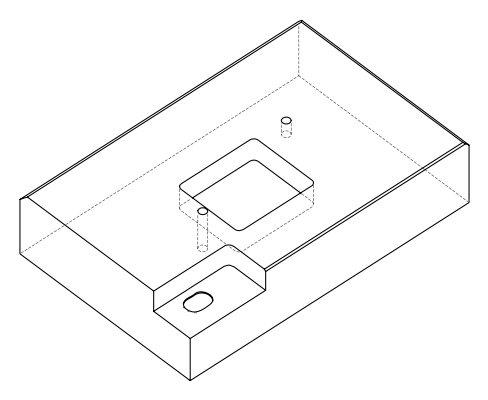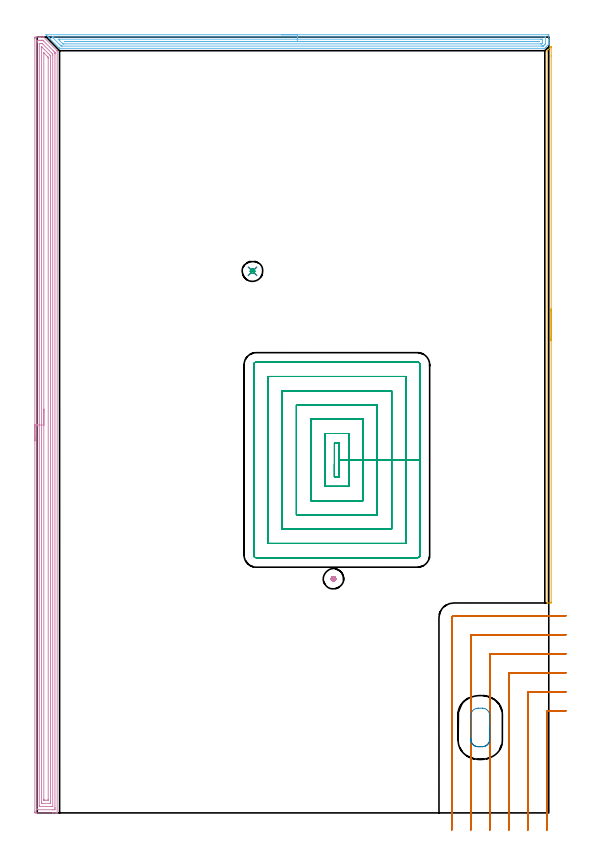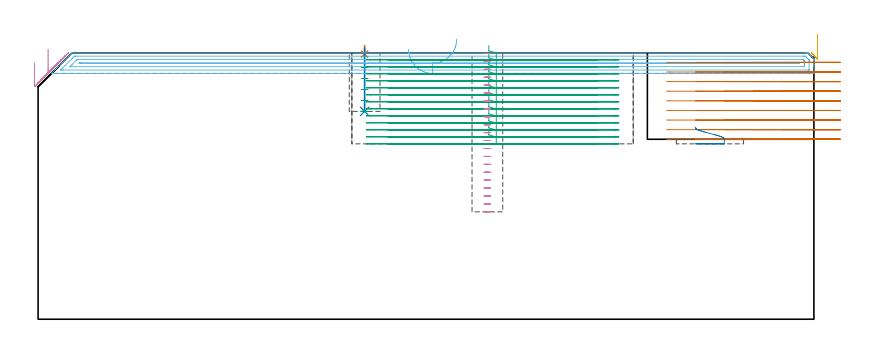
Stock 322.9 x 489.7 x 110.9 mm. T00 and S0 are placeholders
(PLAN: 10 operations, 6 tool changes, 99.3 min)
(1 SPOT_DRILL | STEP1POCKET | NXT0321_9005460120000 | 0.03 min | 0 mm3)
(2 DRILL_BLIND_HOLE_INTO_CENTER | STEP1POCKET | NXT0301_089 | 0.11 min | 2496 mm3)
(3 MILL_ROUGH_BLIND_HOLE_CONTOUR | STEP1POCKET | NXT0201_010 | Spiral | 0.33 min | 636 mm3)
(4 AREA_MILL | FG_CHAMFER_SURFACE | UGT0205_001 | 19.8 min | 48640 mm3)
(5 AREA_MILL_1 | FG_CHAMFER_SURFACE_1 | UGT0205_001 | 2.96 min | 1145 mm3)
(6 AREA_MILL_2 | FG_CHAMFER_SURFACE_2 | UGT0205_001 | 10.16 min | 11515 mm3)
(7 MILL_CORNER_NOTCH_RECTANGULAR | CORNER_NOTCH_RECTANGULAR | NXT0201_012 | Follow Part, ap 4, ae 75% | 17.51 min | 329936 mm3)
(8 MILL_RECTANGULAR_POCKET | POCKET_RECTANGULAR_STRAIGHT | NXT0201_012 | Follow Part, ap 4, ae 75% | 0.24 min | 1873 mm3)
(9 MILL_RECTANGULAR_POCKET_1 | POCKET_RECTANGULAR_STRAIGHT_1 | NXT0201_011 | Follow Part, ap 3, ae 75% | 47.03 min | 599125 mm3)
(10 MILL_BLIND_HOLE_FROM_SOLID_MATERIAL | STEP1POCKET_1 | NXT0201_010 | Spiral | 1.14 min | 8529 mm3)
(TOOL NXT0321_9005460120000 | NC Spot Drill, 142deg, 12mm, Carbide, Uncoated | D12 PA142 FL30 Z2)
(TOOL NXT0301_089 | Carbide Drill 11.8mm [860.1-1180-035A1-MM 2214] | D11.8 PA140 FL55 Z2)
(TOOL NXT0201_010 | ENDMILL 10mm [2P460-1000-NA 1630] | D10 FL30 Z6)
(TOOL UGT0205_001 | Chamfer Mill 20 x 3 x 45 deg. | D20 FL50 Z2)
(TOOL NXT0201_012 | ENDMILL 16mm [2P460-1600-NA 1630] | D16 FL38 Z6)
(TOOL NXT0201_011 | ENDMILL 12mm [2P460-1200-NA 1630] | D12 FL38 Z6)
(OP 1 SPOT_DRILL)
G17 G21 G94 G90
T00 M6
G54
G17 G0 G90 X135.9 Y341.9 S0 M3
G43 Z120.9 H0
G94 G81 G98 Z110.349 F250. R113.9
G80
M5
M2
(OP 2 DRILL_BLIND_HOLE_INTO_CENTER)
G17 G21 G94 G90
T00 M6
G54
G17 G0 G90 X135.9 Y341.9 S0 M3
G43 Z120.9 H1
G94 G81 G98 Z86.5 F250. R112.9
G80
M5
M2
(OP 3 MILL_ROUGH_BLIND_HOLE_CONTOUR)
G17 G21 G94 G90
T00 M6
G54
G17 G0 G90 X135.9 Y341.9 S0 M3
G43 Z120.9 H1
Z109.333
G94 G3 X136.534 Y342.666 R0.645 F250.
X135.638 Y343.275 R0.766
X134.525 Y341.638 R1.4
X135.638 Y343.275 R-1.4
X135.081 Y342.456 R0.7
X135.9 Y341.9 R0.7
G0 Z104.767
G3 X136.534 Y342.666 R0.645
X135.638 Y343.275 R0.766
X134.525 Y341.638 R1.4
X135.638 Y343.275 R-1.4
X135.081 Y342.456 R0.7
X135.9 Y341.9 R0.7
G0 Z100.2
G3 X136.534 Y342.666 R0.645
X135.638 Y343.275 R0.766
X134.525 Y341.638 R1.4
X135.638 Y343.275 R-1.4
X135.081 Y342.456 R0.7
X135.9 Y341.9 R0.7
G0 Z95.633
G3 X136.534 Y342.666 R0.645
X135.638 Y343.275 R0.766
X134.525 Y341.638 R1.4
X135.638 Y343.275 R-1.4
X135.081 Y342.456 R0.7
X135.9 Y341.9 R0.7
G0 Z91.067
G3 X136.534 Y342.666 R0.645
X135.638 Y343.275 R0.766
X134.525 Y341.638 R1.4
X135.638 Y343.275 R-1.4
X135.081 Y342.456 R0.7
X135.9 Y341.9 R0.7
G0 Z86.5
G3 X136.534 Y342.666 R0.645
X135.638 Y343.275 R0.766
X134.525 Y341.638 R1.4
X135.638 Y343.275 R-1.4
X135.081 Y342.456 R0.7
X135.9 Y341.9 R0.7
G0 Z120.9
M5
M2
(OP 4 AREA_MILL)
G17 G21 G94 G90
T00 M6
G54
G17 G0 G90 X-1.5 Y234.85 S1061 M3
G43 Z120.9 H0
Z106.8
G94 G1 Y234.888 Z105.928 F250.
Y235.002 Z105.064
Y235.191 Z104.212
Y235.453 Z103.38
Y235.787 Z102.574
Y236.19 Z101.8
Y236.659 Z101.064
Y237.19 Z100.372
Y237.779 Z99.729
Y238.422 Z99.14
Y239.114 Z98.608
Y239.85 Z98.14
Y240.624 Z97.737
Y241.43 Z97.403
Y242.262 Z97.141
Y243.114 Z96.952
Y243.978 Z96.838
Y244.85 Z96.8
Y488.643
X-1.499 Y489.087 Z96.801
X-1.495 Y489.531 Z96.802
X-1.491 Y489.69 Z96.805
X-1.057 Y489.7 Z97.239
X0.705 Z99.
X1.257 Z99.554
X1.586 Z99.882
X2.138 Z100.434
X2.467 Z100.762
X3.107 Z101.407
X3.788 Z102.088
X3.901 Y489.699 Z102.2
X4. Y489.69 Z102.295
X4.104 Y489.596 Z102.403
X12.599 Y481.101 Z110.897
Y481.1
X12.6 Y481.05 Z110.9
Y0.167
X12.599 Y0.006 Z110.89
Y0.004 Z110.889
X12.269 Y0. Z110.568
X11.933 Z110.233
X11.276 Z109.571
X10.066 Z108.363
X9.514 Z107.808
X-0.452 Z97.846
X-1.057 Y0.002 Z97.241
X-1.271 Y0.004 Z97.026
X-1.492 Y0.01 Z96.806
X-1.495 Y0.169 Z96.803
X-1.499 Y0.613 Z96.801
X-1.5 Y1.063 Z96.8
Y244.85
X-0.086 Z98.214
Y486.317
X-0.085 Y487.209 Z98.215
X-0.084 Y487.301 Z98.216
X-0.075 Y487.69 Z98.225
X0.314 Y487.697 Z98.614
X0.705 Y487.699 Z99.005
X1.192 Y487.7 Z99.492
X2.073 Z100.373
X2.954 Z101.254
X3.348 Y487.697 Z101.648
X3.479 Y487.693 Z101.779
X3.525 Y487.69 Z101.825
X3.568 Y487.67 Z101.868
X3.644 Y487.598 Z101.944
X3.949 Y487.301 Z102.249
X10.395 Y480.855 Z108.695
X11.084 Y480.157 Z109.384
X11.179 Y480.052 Z109.479
X11.181 Y479.956 Z109.481
X11.183 Y479.756 Z109.483
X11.186 Y479.355 Z109.486
Y479.264
Y3.383
X11.185 Y2.492 Z109.485
X11.183 Y2.399 Z109.483
X11.175 Y2.01 Z109.475
X10.786 Y2.003 Z109.086
X9.514 Y2. Z107.814
X0.705 Y2.001 Z99.005
X0.215 Y2.004 Z98.515
X0.009 Y2.01 Z98.309
X-0.079 Y2.036 Z98.221
X-0.084 Y2.306 Z98.216
X-0.085 Y2.399 Z98.215
X-0.086 Y244.85 Z98.214
X1.328 Z99.628
X1.329 Y485.515 Z99.629
X1.33 Y485.645 Z99.63
X1.332 Y485.677 Z99.632
X1.335 Y485.686 Z99.635
X1.344 Y485.69 Z99.644
X1.406 Y485.698 Z99.706
X1.586 Y485.699 Z99.886
X2.284 Y485.7 Z100.584
X2.467 Y485.699 Z100.767
X2.65 Y485.697 Z100.95
X3.015 Y485.69 Z101.315
X3.103 Y485.686 Z101.403
X3.129 Y485.665 Z101.429
X3.181 Y485.616 Z101.481
X3.286 Y485.515 Z101.586
X3.348 Y485.453 Z101.648
X9.536 Y479.264 Z107.836
X9.764 Y479.01 Z108.064
X9.769 Y478.371 Z108.069
X9.771 Y478.11 Z108.071
Y4.185
X9.77 Y4.055 Z108.07
X9.767 Y4.023 Z108.067
X9.765 Y4.014 Z108.065
X9.756 Y4.01 Z108.056
X9.694 Y4.003 Z107.994
X9.514 Y4.001 Z107.814
X8.816 Y4. Z107.116
X1.586 Y4.001 Z99.886
X1.404 Y4.006 Z99.704
X1.352 Y4.01 Z99.652
X1.335 Y4.015 Z99.635
X1.333 Y4.03 Z99.633
X1.33 Y4.098 Z99.63
X1.329 Y4.185 Z99.629
X1.328 Y4.446 Z99.628
Y244.85
X2.743 Z101.043
Y483.449
X2.744 Y483.537 Z101.044
X2.746 Y483.589 Z101.046
Y483.59
X2.78 Y483.561 Z101.08
X2.869 Y483.478 Z101.169
X3.184 Y483.167 Z101.484
X3.348 Y483.004 Z101.648
X7.752 Y478.599 Z106.052
X7.979 Y478.371 Z106.279
X8.212 Y478.128 Z106.512
X8.35 Y477.982 Z106.65
X8.353 Y477.91 Z106.653
X8.356 Y477.759 Z106.656
X8.357 Y477.478 Z106.657
Y476.864
Y6.864
X8.355 Y6.253 Z106.655
X8.352 Y6.047 Z106.652
X8.351 Y6.018 Z106.651
X8.336 Y6.01 Z106.636
X8.285 Y6.006 Z106.585
X8.178 Y6.003 Z106.478
X7.752 Y6. Z106.052
X2.918 Y6.001 Z101.218
X2.818 Y6.003 Z101.118
X2.769 Y6.007 Z101.069
X2.75 Y6.01 Z101.05
X2.748 Y6.024 Z101.048
X2.746 Y6.128 Z101.046
X2.743 Y6.584 Z101.043
Y6.864
Y244.85
X4.157 Z102.457
Y479.409
X4.158 Y479.555 Z102.458
X4.161 Y479.652 Z102.461
X4.164 Y479.72 Z102.464
X4.169 Y479.721 Z102.469
X4.229 Y479.666 Z102.529
X4.637 Y479.264 Z102.937
X6.424 Y477.478 Z104.724
X6.871 Y477.027 Z105.171
X6.923 Y476.97 Z105.223
X6.933 Y476.957 Z105.233
X6.937 Y476.899 Z105.237
X6.941 Y476.803 Z105.241
X6.943 Y476.512 Z105.243
Y8.505
X6.942 Y8.359 Z105.242
X6.937 Y8.069 Z105.237
X6.935 Y8.007 Z105.235
X6.93 Y8.006 Z105.23
X6.911 Y8.003 Z105.211
X6.871 Y8.001 Z105.171
X4.87 Y8. Z103.17
X4.229 Y8.004 Z102.529
X4.187 Y8.006 Z102.487
X4.169 Y8.009 Z102.469
X4.164 Y8.141 Z102.464
X4.159 Y8.432 Z102.459
X4.157 Y8.577 Z102.457
Y244.85
Y245.722 Z102.495
Y246.587 Z102.609
Y247.438 Z102.798
Y248.27 Z103.06
Y249.076 Z103.394
Y249.85 Z103.797
Y250.586 Z104.265
Y251.278 Z104.796
Y251.921 Z105.386
Y252.51 Z106.029
Y253.042 Z106.721
Y253.51 Z107.457
Y253.913 Z108.231
Y254.247 Z109.037
Y254.509 Z109.869
Y254.698 Z110.72
Y254.812 Z111.585
Y254.85 Z112.457
G0 Z120.9
M5
M2
(OP 5 AREA_MILL_1)
G17 G21 G94 G90
T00 M6
G54
G17 G0 G90 X324.4 Y318.05 S1061 M3
G43 Z120.9 H0
Z118.4
G94 G1 Y318.012 Z117.528 F250.
Y317.898 Z116.664
Y317.709 Z115.812
Y317.447 Z114.98
Y317.113 Z114.174
Y316.71 Z113.4
Y316.242 Z112.664
Y315.71 Z111.972
Y315.121 Z111.329
Y314.478 Z110.74
Y313.786 Z110.208
Y313.05 Z109.74
Y312.276 Z109.337
Y311.47 Z109.003
Y310.638 Z108.741
Y309.787 Z108.552
Y308.922 Z108.438
Y308.05 Z108.4
Y133.107
X324.398 Y132.85 Z108.402
X324.391 Y132.503 Z108.405
X324.341 Y132.5 Z108.456
X323.15 Z109.645
X322.169 Z110.63
X322.032 Y132.503 Z110.76
X321.902 Y132.51 Z110.888
X321.9 Y132.661 Z110.9
Y480.315
X321.904 Y481.083 Z110.893
X321.905 Y481.102 Z110.891
X322.008 Y481.208 Z110.789
X322.274 Y481.474 Z110.526
X322.371 Y481.571 Z110.429
X322.602 Y481.803 Z110.196
X322.712 Y481.914 Z110.084
X323.15 Y482.35 Z109.649
X323.588 Y482.79 Z109.208
X323.793 Y482.993 Z109.007
X323.846 Y483.046 Z108.953
X324.34 Y483.541 Z108.458
X324.389 Y483.588 Z108.409
X324.396 Y483.589 Z108.402
X324.399 Y483.588 Z108.399
X324.4 Y477.772 Z108.4
Y308.05
Y307.178 Z108.438
Y306.314 Z108.552
Y305.462 Z108.741
Y304.63 Z109.003
Y303.824 Z109.337
Y303.05 Z109.74
Y302.314 Z110.208
Y301.622 Z110.74
Y300.979 Z111.329
Y300.39 Z111.972
Y299.859 Z112.664
Y299.39 Z113.4
Y298.987 Z114.174
Y298.653 Z114.98
Y298.391 Z115.812
Y298.202 Z116.664
Y298.088 Z117.528
Y298.05 Z118.4
G0 Z120.9
M5
M2
(OP 6 AREA_MILL_2)
G17 G21 G94 G90
T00 M6
G54
G17 G0 G90 X154.2 Y491.2 S1061 M3
G43 Z120.9 H0
Z112.3
G94 G1 X154.238 Z111.428 F250.
X154.352 Z110.563
X154.541 Z109.712
X154.803 Z108.88
X155.137 Z108.074
X155.54 Z107.3
X156.008 Z106.564
X156.54 Z105.872
X157.129 Z105.229
X157.772 Z104.64
X158.464 Z104.108
X159.2 Z103.64
X159.974 Z103.237
X160.78 Z102.903
X161.612 Z102.641
X162.463 Z102.452
X163.328 Z102.338
X164.2 Z102.3
X321.915
X322.285 Y491.199 Z102.301
X322.651 Y491.196 Z102.302
X322.89 Y491.192 Z102.304
X322.9 Y490.838 Z102.658
Y488.213 Z105.282
Y487.668 Z105.829
Y487.338 Z106.159
Y486.792 Z106.704
Y486.462 Z107.032
Y485.645 Z107.854
Y485.587 Z107.911
Y485.178 Z108.32
X322.899 Y485.15 Z108.349
X322.896 Y485.108 Z108.39
X322.88 Y485.083 Z108.415
X322.732 Y484.932 Z108.568
X322.285 Y484.485 Z109.015
X322.076 Y484.275 Z109.221
X321.493 Y483.693 Z109.807
X321.392 Y483.591 Z109.907
X321.202 Y483.4 Z110.096
X320.762 Y482.962 Z110.537
X320.499 Y482.699 Z110.798
X320.402 Y482.606 Z110.891
X319.606 Y482.6 Z110.9
X14.153
X14.106 Y482.605 Z110.891
X14.075 Y482.627 Z110.87
X13.871 Y482.829 Z110.671
X8.485 Y488.213 Z105.283
X8.348 Y488.351 Z105.147
X8.19 Y488.509 Z104.989
X8.048 Y488.65 Z104.845
X7.901 Y488.798 Z104.7
X7.761 Y488.937 Z104.56
X7.61 Y489.088 Z104.407
X7.455 Y489.244 Z104.254
X7.333 Y489.366 Z104.131
X7.172 Y489.525 Z103.969
X7.008 Y489.691 Z103.807
X5.508 Y491.192 Z102.306
X5.62 Y491.198 Z102.302
X5.668 Y491.2 Z102.3
X164.2
Y489.786 Z103.714
X320.499 Y489.785 Z103.715
X320.681 Y489.784 Z103.716
X320.848 Y489.78 Z103.72
X320.883 Y489.779 Z103.721
X320.89 Y489.759 Z103.741
X320.894 Y489.73 Z103.77
X320.899 Y489.571 Z103.929
Y486.462 Z107.038
X320.898 Y486.071 Z107.429
X320.89 Y485.587 Z107.913
X320.88 Y485.542 Z107.958
X320.846 Y485.503 Z107.997
X320.792 Y485.444 Z108.056
X320.278 Y484.928 Z108.572
X319.836 Y484.486 Z109.014
X319.606 Y484.256 Z109.244
X319.39 Y484.049 Z109.451
X319.367 Y484.028 Z109.472
X319.334 Y484.021 Z109.479
X319.247 Y484.018 Z109.482
X319.069 Y484.016 Z109.484
X318.712 Y484.014 Z109.486
X318.532
X15.759
X15.403 Y484.016 Z109.484
X15.225 Y484.019 Z109.481
X15.141 Y484.021 Z109.479
X15.046 Y484.109 Z109.391
X14.438 Y484.712 Z108.788
X14.153 Y484.996 Z108.504
X10.062 Y489.088 Z104.412
X9.688 Y489.464 Z104.036
X9.435 Y489.727 Z103.773
X9.386 Y489.779 Z103.721
X9.475 Y489.781 Z103.719
X9.688 Y489.784 Z103.716
X9.869 Y489.785 Z103.715
X10.581 Y489.786 Z103.714
X164.2
Y488.372 Z105.128
X317.819 Y488.371 Z105.129
X318.552 Y488.37 Z105.13
X318.712 Y488.368 Z105.132
X318.866 Y488.365 Z105.135
X318.89 Y488.213 Z105.287
X318.896 Y488.033 Z105.467
X318.899 Y487.338 Z106.162
X318.9 Y487.154 Z106.346
X318.899 Y486.462 Z107.038
X318.898 Y486.281 Z107.219
X318.89 Y486.095 Z107.405
X318.883 Y485.994 Z107.506
X318.839 Y485.946 Z107.554
X318.712 Y485.813 Z107.687
X318.599 Y485.699 Z107.801
X318.486 Y485.587 Z107.913
X318.351 Y485.459 Z108.041
X318.326 Y485.438 Z108.062
X318.251 Y485.434 Z108.066
X318.144 Y485.431 Z108.069
X317.981 Y485.429 Z108.071
X317.819
X16.833
X16.67 Y485.431 Z108.069
X16.346 Y485.435 Z108.065
X16.168 Y485.443 Z108.057
X16.117 Y485.489 Z108.011
X16.014 Y485.587 Z107.913
X14.153 Y487.446 Z106.054
X13.39 Y488.213 Z105.287
X13.26 Y488.347 Z105.153
X13.255 Y488.366 Z105.134
X14.153 Y488.371 Z105.129
X164.2 Y488.372 Z105.128
Y486.957 Z106.543
X316.538
X316.597 Y486.956 Z106.544
X316.713 Y486.953 Z106.547
X316.89 Y486.945 Z106.555
X316.892 Y486.9 Z106.6
X316.89 Y486.855 Z106.645
X316.713 Y486.847 Z106.653
X316.597 Y486.844 Z106.656
X316.538 Y486.843 Z106.657
X18.114
X17.726 Y486.844 Z106.656
X17.334 Y486.846 Z106.654
X17.225 Y486.85 Z106.65
X17.156 Y486.905 Z106.595
X17.113 Y486.945 Z106.555
X17.11 Y486.95 Z106.55
X17.124 Y486.953 Z106.547
X17.162 Y486.956 Z106.544
X17.221 Y486.957 Z106.543
X17.609
X164.2
X165.072 Z106.581
X165.936 Z106.695
X166.788 Z106.883
X167.62 Z107.146
X168.426 Z107.48
X169.2 Z107.882
X169.936 Z108.351
X170.628 Z108.882
X171.271 Z109.472
X171.86 Z110.115
X172.392 Z110.807
X172.86 Z111.543
X173.263 Z112.316
X173.597 Z113.122
X173.859 Z113.954
X174.048 Z114.806
X174.162 Z115.671
X174.2 Z116.543
G0 Z120.9
M5
M2
(OP 7 MILL_CORNER_NOTCH_RECTANGULAR)
G17 G21 G94 G90
T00 M6
G54
G17 G0 G90 X333.9 Y64.5 S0 M3
G43 Z120.9 H1
Z106.9
G94 G1 X330.9 F250.
X322.394 F500.
G3 X321.6 Y63.706 R0.8
G1 Y-8.
Y-11. F250.
G0 Z120.9
X333.9 Y76.5
Z106.9
G1 X330.9
X310.394 F500.
G3 X309.6 Y75.706 R0.8
G1 Y-8.
Y-11. F250.
G0 Z120.9
X333.9 Y88.5
Z106.9
G1 X330.9
X298.395 F500.
G3 X297.6 Y87.705 R0.8
G1 Y-8.
Y-11. F250.
G0 Z120.9
X333.9 Y100.5
Z106.9
G1 X330.9
X286.395 F500.
G3 X285.6 Y99.705 R0.8
G1 Y-8.
Y-11. F250.
G0 Z120.9
X333.9 Y112.5
Z106.9
G1 X330.9
X274.395 F500.
G3 X273.6 Y111.705 R0.8
G1 Y-8.
Y-11. F250.
G0 Z120.9
X333.9 Y124.5
Z106.9
G1 X330.9
X262.9 F500.
G3 X261.6 Y123.2 R1.3
G1 Y-8.
Y-11. F250.
G0 Z120.9
X333.9 Y64.5
Z102.9
G1 X330.9
X322.394 F500.
G3 X321.6 Y63.706 R0.8
G1 Y-8.
Y-11. F250.
G0 Z120.9
X333.9 Y76.5
Z102.9
G1 X330.9
X310.394 F500.
G3 X309.6 Y75.706 R0.8
G1 Y-8.
Y-11. F250.
G0 Z120.9
X333.9 Y88.5
Z102.9
G1 X330.9
X298.395 F500.
G3 X297.6 Y87.705 R0.8
G1 Y-8.
Y-11. F250.
G0 Z120.9
X333.9 Y100.5
Z102.9
G1 X330.9
X286.395 F500.
G3 X285.6 Y99.705 R0.8
G1 Y-8.
Y-11. F250.
G0 Z120.9
X333.9 Y112.5
Z102.9
G1 X330.9
X274.395 F500.
G3 X273.6 Y111.705 R0.8
G1 Y-8.
Y-11. F250.
G0 Z120.9
X333.9 Y124.5
Z102.9
G1 X330.9
X262.9 F500.
G3 X261.6 Y123.2 R1.3
G1 Y-8.
Y-11. F250.
G0 Z120.9
X333.9 Y64.5
Z98.9
G1 X330.9
X322.394 F500.
G3 X321.6 Y63.706 R0.8
G1 Y-8.
Y-11. F250.
G0 Z120.9
X333.9 Y76.5
Z98.9
G1 X330.9
X310.394 F500.
G3 X309.6 Y75.706 R0.8
G1 Y-8.
Y-11. F250.
G0 Z120.9
X333.9 Y88.5
Z98.9
G1 X330.9
X298.395 F500.
G3 X297.6 Y87.705 R0.8
G1 Y-8.
Y-11. F250.
G0 Z120.9
X333.9 Y100.5
Z98.9
G1 X330.9
X286.395 F500.
G3 X285.6 Y99.705 R0.8
G1 Y-8.
Y-11. F250.
G0 Z120.9
X333.9 Y112.5
Z98.9
G1 X330.9
X274.395 F500.
G3 X273.6 Y111.705 R0.8
G1 Y-8.
Y-11. F250.
G0 Z120.9
X333.9 Y124.5
Z98.9
G1 X330.9
X262.9 F500.
G3 X261.6 Y123.2 R1.3
G1 Y-8.
Y-11. F250.
G0 Z120.9
X333.9 Y64.5
Z94.9
G1 X330.9
X322.394 F500.
G3 X321.6 Y63.706 R0.8
G1 Y-8.
Y-11. F250.
G0 Z120.9
X333.9 Y76.5
Z94.9
G1 X330.9
X310.394 F500.
G3 X309.6 Y75.706 R0.8
G1 Y-8.
Y-11. F250.
G0 Z120.9
X333.9 Y88.5
Z94.9
G1 X330.9
X298.395 F500.
G3 X297.6 Y87.705 R0.8
G1 Y-8.
Y-11. F250.
G0 Z120.9
X333.9 Y100.5
Z94.9
G1 X330.9
X286.395 F500.
G3 X285.6 Y99.705 R0.8
G1 Y-8.
Y-11. F250.
G0 Z120.9
X333.9 Y112.5
Z94.9
G1 X330.9
X274.395 F500.
G3 X273.6 Y111.705 R0.8
G1 Y-8.
Y-11. F250.
G0 Z120.9
X333.9 Y124.5
Z94.9
G1 X330.9
X262.9 F500.
G3 X261.6 Y123.2 R1.3
G1 Y-8.
Y-11. F250.
G0 Z120.9
X333.9 Y64.5
Z90.9
G1 X330.9
X322.394 F500.
G3 X321.6 Y63.706 R0.8
G1 Y-8.
Y-11. F250.
G0 Z120.9
X333.9 Y76.5
Z90.9
G1 X330.9
X310.394 F500.
G3 X309.6 Y75.706 R0.8
G1 Y-8.
Y-11. F250.
G0 Z120.9
X333.9 Y88.5
Z90.9
G1 X330.9
X298.395 F500.
G3 X297.6 Y87.705 R0.8
G1 Y-8.
Y-11. F250.
G0 Z120.9
X333.9 Y100.5
Z90.9
G1 X330.9
X286.395 F500.
G3 X285.6 Y99.705 R0.8
G1 Y-8.
Y-11. F250.
G0 Z120.9
X333.9 Y112.5
Z90.9
G1 X330.9
X274.395 F500.
G3 X273.6 Y111.705 R0.8
G1 Y-8.
Y-11. F250.
G0 Z120.9
X333.9 Y124.5
Z90.9
G1 X330.9
X262.9 F500.
G3 X261.6 Y123.2 R1.3
G1 Y-8.
Y-11. F250.
G0 Z120.9
X333.9 Y64.5
Z86.9
G1 X330.9
X322.394 F500.
G3 X321.6 Y63.706 R0.8
G1 Y-8.
Y-11. F250.
G0 Z120.9
X333.9 Y76.5
Z86.9
G1 X330.9
X310.394 F500.
G3 X309.6 Y75.706 R0.8
G1 Y-8.
Y-11. F250.
G0 Z120.9
X333.9 Y88.5
Z86.9
G1 X330.9
X298.395 F500.
G3 X297.6 Y87.705 R0.8
G1 Y-8.
Y-11. F250.
G0 Z120.9
X333.9 Y100.5
Z86.9
G1 X330.9
X286.395 F500.
G3 X285.6 Y99.705 R0.8
G1 Y-8.
Y-11. F250.
G0 Z120.9
X333.9 Y112.5
Z86.9
G1 X330.9
X274.395 F500.
G3 X273.6 Y111.705 R0.8
G1 Y-8.
Y-11. F250.
G0 Z120.9
X333.9 Y124.5
Z86.9
G1 X330.9
X262.9 F500.
G3 X261.6 Y123.2 R1.3
G1 Y-8.
Y-11. F250.
G0 Z120.9
X333.9 Y64.5
Z82.9
G1 X330.9
X322.394 F500.
G3 X321.6 Y63.706 R0.8
G1 Y-8.
Y-11. F250.
G0 Z120.9
X333.9 Y76.5
Z82.9
G1 X330.9
X310.394 F500.
G3 X309.6 Y75.706 R0.8
G1 Y-8.
Y-11. F250.
G0 Z120.9
X333.9 Y88.5
Z82.9
G1 X330.9
X298.395 F500.
G3 X297.6 Y87.705 R0.8
G1 Y-8.
Y-11. F250.
G0 Z120.9
X333.9 Y100.5
Z82.9
G1 X330.9
X286.395 F500.
G3 X285.6 Y99.705 R0.8
G1 Y-8.
Y-11. F250.
G0 Z120.9
X333.9 Y112.5
Z82.9
G1 X330.9
X274.395 F500.
G3 X273.6 Y111.705 R0.8
G1 Y-8.
Y-11. F250.
G0 Z120.9
X333.9 Y124.5
Z82.9
G1 X330.9
X262.9 F500.
G3 X261.6 Y123.2 R1.3
G1 Y-8.
Y-11. F250.
G0 Z120.9
X333.9 Y64.5
Z78.9
G1 X330.9
X322.394 F500.
G3 X321.6 Y63.706 R0.8
G1 Y-8.
Y-11. F250.
G0 Z120.9
X333.9 Y76.5
Z78.9
G1 X330.9
X310.394 F500.
G3 X309.6 Y75.706 R0.8
G1 Y-8.
Y-11. F250.
G0 Z120.9
X333.9 Y88.5
Z78.9
G1 X330.9
X298.395 F500.
G3 X297.6 Y87.705 R0.8
G1 Y-8.
Y-11. F250.
G0 Z120.9
X333.9 Y100.5
Z78.9
G1 X330.9
X286.395 F500.
G3 X285.6 Y99.705 R0.8
G1 Y-8.
Y-11. F250.
G0 Z120.9
X333.9 Y112.5
Z78.9
G1 X330.9
X274.395 F500.
G3 X273.6 Y111.705 R0.8
G1 Y-8.
Y-11. F250.
G0 Z120.9
X333.9 Y124.5
Z78.9
G1 X330.9
X262.9 F500.
G3 X261.6 Y123.2 R1.3
G1 Y-8.
Y-11. F250.
G0 Z120.9
X333.9 Y64.5
Z74.9
G1 X330.9
X322.394 F500.
G3 X321.6 Y63.706 R0.8
G1 Y-8.
Y-11. F250.
G0 Z120.9
X333.9 Y76.5
Z74.9
G1 X330.9
X310.394 F500.
G3 X309.6 Y75.706 R0.8
G1 Y-8.
Y-11. F250.
G0 Z120.9
X333.9 Y88.5
Z74.9
G1 X330.9
X298.395 F500.
G3 X297.6 Y87.705 R0.8
G1 Y-8.
Y-11. F250.
G0 Z120.9
X333.9 Y100.5
Z74.9
G1 X330.9
X286.395 F500.
G3 X285.6 Y99.705 R0.8
G1 Y-8.
Y-11. F250.
G0 Z120.9
X333.9 Y112.5
Z74.9
G1 X330.9
X274.395 F500.
G3 X273.6 Y111.705 R0.8
G1 Y-8.
Y-11. F250.
G0 Z120.9
X333.9 Y124.5
Z74.9
G1 X330.9
X262.9 F500.
G3 X261.6 Y123.2 R1.3
G1 Y-8.
Y-11. F250.
G0 Z120.9
M5
M2
(OP 8 MILL_RECTANGULAR_POCKET)
G17 G21 G94 G90
T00 M6
G54
G17 G0 G90 X273.7 Y47.032 S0 M3
G43 Z120.9 H1
Z79.79
G94 G1 Y46.4 Z79.621 F250.
Y46.185 Z79.563
X273.761 Y45.622 Z79.411
X273.891 Y45.071 Z79.259
X274.088 Y44.539 Z79.108
X274.348 Y44.036 Z78.956
X274.668 Y43.568 Z78.804
X275.044 Y43.144 Z78.652
X275.468 Y42.768 Z78.5
X275.936 Y42.448 Z78.348
X276.439 Y42.188 Z78.196
X276.971 Y41.991 Z78.045
X277.522 Y41.861 Z77.893
X278.085 Y41.8 Z77.741
X281.215 Z76.903
X281.778 Y41.861 Z76.751
X282.329 Y41.991 Z76.599
X282.861 Y42.188 Z76.447
X283.364 Y42.448 Z76.295
X283.832 Y42.768 Z76.143
X284.256 Y43.144 Z75.992
X284.632 Y43.568 Z75.84
X284.952 Y44.036 Z75.688
X285.212 Y44.539 Z75.536
X285.409 Y45.071 Z75.384
X285.539 Y45.622 Z75.232
X285.6 Y46.185 Z75.081
Y46.4 Z75.023
Y53.95 Z73.
Y61.5 F500.
G3 X281. Y66.1 R4.6
G1 X278.3
G3 X273.7 Y61.5 R4.6
G1 Y46.4
G3 X278.3 Y41.8 R4.6
G1 X281.
G3 X285.6 Y46.4 R4.6
G1 Y53.95
Y54.95
G0 Z120.9
M5
M2
(OP 9 MILL_RECTANGULAR_POCKET_1)
G17 G21 G94 G90
T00 M6
G54
G17 G0 G90 X187.6 Y220.376 S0 M3
G43 Z120.9 H1
Z113.9
G94 G1 Y212.1 Z111.682 F250.
X190.7 Z110.852
Y222.8 Z107.985
Y233.5 F500.
X187.6
Y212.1
X190.7
Y222.8
X196.7
Y239.5
X181.6
Y206.1
X196.7
Y222.8
X205.7
Y248.5
X172.6
Y197.1
X205.7
Y222.8
X214.7
Y257.5
X163.6
Y188.1
X214.7
Y222.8
X223.7
Y266.5
X154.6
Y179.1
X223.7
Y222.8
X232.7
Y275.5
X145.6
Y170.1
X232.7
Y222.8
X241.7
Y282.9
G3 X240.1 Y284.5 R1.6
G1 X138.2
G3 X136.6 Y282.9 R1.6
G1 Y162.7
G3 X138.2 Y161.1 R1.6
G1 X240.1
G3 X241.7 Y162.7 R1.6
G1 Y222.8
Y223.8
G0 X187.6 Y220.376 Z110.985
G1 Y212.1 Z108.767 F250.
X190.7 Z107.936
Y222.8 Z105.069
Y233.5 F500.
X187.6
Y212.1
X190.7
Y222.8
X196.7
Y239.5
X181.6
Y206.1
X196.7
Y222.8
X205.7
Y248.5
X172.6
Y197.1
X205.7
Y222.8
X214.7
Y257.5
X163.6
Y188.1
X214.7
Y222.8
X223.7
Y266.5
X154.6
Y179.1
X223.7
Y222.8
X232.7
Y275.5
X145.6
Y170.1
X232.7
Y222.8
X241.7
Y282.9
G3 X240.1 Y284.5 R1.6
G1 X138.2
G3 X136.6 Y282.9 R1.6
G1 Y162.7
G3 X138.2 Y161.1 R1.6
G1 X240.1
G3 X241.7 Y162.7 R1.6
G1 Y222.8
Y223.8
G0 X187.6 Y220.376 Z108.069
G1 Y212.1 Z105.851 F250.
X190.7 Z105.021
Y222.8 Z102.154
Y233.5 F500.
X187.6
Y212.1
X190.7
Y222.8
X196.7
Y239.5
X181.6
Y206.1
X196.7
Y222.8
X205.7
Y248.5
X172.6
Y197.1
X205.7
Y222.8
X214.7
Y257.5
X163.6
Y188.1
X214.7
Y222.8
X223.7
Y266.5
X154.6
Y179.1
X223.7
Y222.8
X232.7
Y275.5
X145.6
Y170.1
X232.7
Y222.8
X241.7
Y282.9
G3 X240.1 Y284.5 R1.6
G1 X138.2
G3 X136.6 Y282.9 R1.6
G1 Y162.7
G3 X138.2 Y161.1 R1.6
G1 X240.1
G3 X241.7 Y162.7 R1.6
G1 Y222.8
Y223.8
G0 X187.6 Y220.376 Z105.154
G1 Y212.1 Z102.936 F250.
X190.7 Z102.105
Y222.8 Z99.238
Y233.5 F500.
X187.6
Y212.1
X190.7
Y222.8
X196.7
Y239.5
X181.6
Y206.1
X196.7
Y222.8
X205.7
Y248.5
X172.6
Y197.1
X205.7
Y222.8
X214.7
Y257.5
X163.6
Y188.1
X214.7
Y222.8
X223.7
Y266.5
X154.6
Y179.1
X223.7
Y222.8
X232.7
Y275.5
X145.6
Y170.1
X232.7
Y222.8
X241.7
Y282.9
G3 X240.1 Y284.5 R1.6
G1 X138.2
G3 X136.6 Y282.9 R1.6
G1 Y162.7
G3 X138.2 Y161.1 R1.6
G1 X240.1
G3 X241.7 Y162.7 R1.6
G1 Y222.8
Y223.8
G0 X187.6 Y220.376 Z102.238
G1 Y212.1 Z100.021 F250.
X190.7 Z99.19
Y222.8 Z96.323
Y233.5 F500.
X187.6
Y212.1
X190.7
Y222.8
X196.7
Y239.5
X181.6
Y206.1
X196.7
Y222.8
X205.7
Y248.5
X172.6
Y197.1
X205.7
Y222.8
X214.7
Y257.5
X163.6
Y188.1
X214.7
Y222.8
X223.7
Y266.5
X154.6
Y179.1
X223.7
Y222.8
X232.7
Y275.5
X145.6
Y170.1
X232.7
Y222.8
X241.7
Y282.9
G3 X240.1 Y284.5 R1.6
G1 X138.2
G3 X136.6 Y282.9 R1.6
G1 Y162.7
G3 X138.2 Y161.1 R1.6
G1 X240.1
G3 X241.7 Y162.7 R1.6
G1 Y222.8
Y223.8
G0 X187.6 Y220.376 Z99.323
G1 Y212.1 Z97.105 F250.
X190.7 Z96.275
Y222.8 Z93.408
Y233.5 F500.
X187.6
Y212.1
X190.7
Y222.8
X196.7
Y239.5
X181.6
Y206.1
X196.7
Y222.8
X205.7
Y248.5
X172.6
Y197.1
X205.7
Y222.8
X214.7
Y257.5
X163.6
Y188.1
X214.7
Y222.8
X223.7
Y266.5
X154.6
Y179.1
X223.7
Y222.8
X232.7
Y275.5
X145.6
Y170.1
X232.7
Y222.8
X241.7
Y282.9
G3 X240.1 Y284.5 R1.6
G1 X138.2
G3 X136.6 Y282.9 R1.6
G1 Y162.7
G3 X138.2 Y161.1 R1.6
G1 X240.1
G3 X241.7 Y162.7 R1.6
G1 Y222.8
Y223.8
G0 X187.6 Y220.376 Z96.408
G1 Y212.1 Z94.19 F250.
X190.7 Z93.359
Y222.8 Z90.492
Y233.5 F500.
X187.6
Y212.1
X190.7
Y222.8
X196.7
Y239.5
X181.6
Y206.1
X196.7
Y222.8
X205.7
Y248.5
X172.6
Y197.1
X205.7
Y222.8
X214.7
Y257.5
X163.6
Y188.1
X214.7
Y222.8
X223.7
Y266.5
X154.6
Y179.1
X223.7
Y222.8
X232.7
Y275.5
X145.6
Y170.1
X232.7
Y222.8
X241.7
Y282.9
G3 X240.1 Y284.5 R1.6
G1 X138.2
G3 X136.6 Y282.9 R1.6
G1 Y162.7
G3 X138.2 Y161.1 R1.6
G1 X240.1
G3 X241.7 Y162.7 R1.6
G1 Y222.8
Y223.8
G0 X187.6 Y220.376 Z93.492
G1 Y212.1 Z91.275 F250.
X190.7 Z90.444
Y222.8 Z87.577
Y233.5 F500.
X187.6
Y212.1
X190.7
Y222.8
X196.7
Y239.5
X181.6
Y206.1
X196.7
Y222.8
X205.7
Y248.5
X172.6
Y197.1
X205.7
Y222.8
X214.7
Y257.5
X163.6
Y188.1
X214.7
Y222.8
X223.7
Y266.5
X154.6
Y179.1
X223.7
Y222.8
X232.7
Y275.5
X145.6
Y170.1
X232.7
Y222.8
X241.7
Y282.9
G3 X240.1 Y284.5 R1.6
G1 X138.2
G3 X136.6 Y282.9 R1.6
G1 Y162.7
G3 X138.2 Y161.1 R1.6
G1 X240.1
G3 X241.7 Y162.7 R1.6
G1 Y222.8
Y223.8
G0 X187.6 Y220.376 Z90.577
G1 Y212.1 Z88.359 F250.
X190.7 Z87.529
Y222.8 Z84.662
Y233.5 F500.
X187.6
Y212.1
X190.7
Y222.8
X196.7
Y239.5
X181.6
Y206.1
X196.7
Y222.8
X205.7
Y248.5
X172.6
Y197.1
X205.7
Y222.8
X214.7
Y257.5
X163.6
Y188.1
X214.7
Y222.8
X223.7
Y266.5
X154.6
Y179.1
X223.7
Y222.8
X232.7
Y275.5
X145.6
Y170.1
X232.7
Y222.8
X241.7
Y282.9
G3 X240.1 Y284.5 R1.6
G1 X138.2
G3 X136.6 Y282.9 R1.6
G1 Y162.7
G3 X138.2 Y161.1 R1.6
G1 X240.1
G3 X241.7 Y162.7 R1.6
G1 Y222.8
Y223.8
G0 X187.6 Y220.376 Z87.662
G1 Y212.1 Z85.444 F250.
X190.7 Z84.613
Y222.8 Z81.746
Y233.5 F500.
X187.6
Y212.1
X190.7
Y222.8
X196.7
Y239.5
X181.6
Y206.1
X196.7
Y222.8
X205.7
Y248.5
X172.6
Y197.1
X205.7
Y222.8
X214.7
Y257.5
X163.6
Y188.1
X214.7
Y222.8
X223.7
Y266.5
X154.6
Y179.1
X223.7
Y222.8
X232.7
Y275.5
X145.6
Y170.1
X232.7
Y222.8
X241.7
Y282.9
G3 X240.1 Y284.5 R1.6
G1 X138.2
G3 X136.6 Y282.9 R1.6
G1 Y162.7
G3 X138.2 Y161.1 R1.6
G1 X240.1
G3 X241.7 Y162.7 R1.6
G1 Y222.8
Y223.8
G0 X187.6 Y220.376 Z84.746
G1 Y212.1 Z82.528 F250.
X190.7 Z81.698
Y222.8 Z78.831
Y233.5 F500.
X187.6
Y212.1
X190.7
Y222.8
X196.7
Y239.5
X181.6
Y206.1
X196.7
Y222.8
X205.7
Y248.5
X172.6
Y197.1
X205.7
Y222.8
X214.7
Y257.5
X163.6
Y188.1
X214.7
Y222.8
X223.7
Y266.5
X154.6
Y179.1
X223.7
Y222.8
X232.7
Y275.5
X145.6
Y170.1
X232.7
Y222.8
X241.7
Y282.9
G3 X240.1 Y284.5 R1.6
G1 X138.2
G3 X136.6 Y282.9 R1.6
G1 Y162.7
G3 X138.2 Y161.1 R1.6
G1 X240.1
G3 X241.7 Y162.7 R1.6
G1 Y222.8
Y223.8
G0 X187.6 Y220.376 Z81.831
G1 Y212.1 Z79.613 F250.
X190.7 Z78.782
Y222.8 Z75.915
Y233.5 F500.
X187.6
Y212.1
X190.7
Y222.8
X196.7
Y239.5
X181.6
Y206.1
X196.7
Y222.8
X205.7
Y248.5
X172.6
Y197.1
X205.7
Y222.8
X214.7
Y257.5
X163.6
Y188.1
X214.7
Y222.8
X223.7
Y266.5
X154.6
Y179.1
X223.7
Y222.8
X232.7
Y275.5
X145.6
Y170.1
X232.7
Y222.8
X241.7
Y282.9
G3 X240.1 Y284.5 R1.6
G1 X138.2
G3 X136.6 Y282.9 R1.6
G1 Y162.7
G3 X138.2 Y161.1 R1.6
G1 X240.1
G3 X241.7 Y162.7 R1.6
G1 Y222.8
Y223.8
G0 X187.6 Y220.376 Z78.915
G1 Y212.1 Z76.698 F250.
X190.7 Z75.867
Y222.8 Z73.
Y233.5 F500.
X187.6
Y212.1
X190.7
Y222.8
X196.7
Y239.5
X181.6
Y206.1
X196.7
Y222.8
X205.7
Y248.5
X172.6
Y197.1
X205.7
Y222.8
X214.7
Y257.5
X163.6
Y188.1
X214.7
Y222.8
X223.7
Y266.5
X154.6
Y179.1
X223.7
Y222.8
X232.7
Y275.5
X145.6
Y170.1
X232.7
Y222.8
X241.7
Y282.9
G3 X240.1 Y284.5 R1.6
G1 X138.2
G3 X136.6 Y282.9 R1.6
G1 Y162.7
G3 X138.2 Y161.1 R1.6
G1 X240.1
G3 X241.7 Y162.7 R1.6
G1 Y222.8
Y223.8
G0 Z120.9
M5
M2
(OP 10 MILL_BLIND_HOLE_FROM_SOLID_MATERIAL)
G17 G21 G94 G90
T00 M6
G54
G17 G0 G90 X187. Y147.8 S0 M3
G43 Z120.9 H1
Z110.605
G94 G3 X187.634 Y148.566 R0.645 F250.
X186.738 Y149.175 R0.766
X185.625 Y147.538 R1.4
X186.738 Y149.175 R-1.4
X186.181 Y148.356 R0.7
X187. Y147.8 R0.7
G0 Z107.31
G3 X187.634 Y148.566 R0.645
X186.738 Y149.175 R0.766
X185.625 Y147.538 R1.4
X186.738 Y149.175 R-1.4
X186.181 Y148.356 R0.7
X187. Y147.8 R0.7
G0 Z104.014
G3 X187.634 Y148.566 R0.645
X186.738 Y149.175 R0.766
X185.625 Y147.538 R1.4
X186.738 Y149.175 R-1.4
X186.181 Y148.356 R0.7
X187. Y147.8 R0.7
G0 Z100.719
G3 X187.634 Y148.566 R0.645
X186.738 Y149.175 R0.766
X185.625 Y147.538 R1.4
X186.738 Y149.175 R-1.4
X186.181 Y148.356 R0.7
X187. Y147.8 R0.7
G0 Z97.424
G3 X187.634 Y148.566 R0.645
X186.738 Y149.175 R0.766
X185.625 Y147.538 R1.4
X186.738 Y149.175 R-1.4
X186.181 Y148.356 R0.7
X187. Y147.8 R0.7
G0 Z94.129
G3 X187.634 Y148.566 R0.645
X186.738 Y149.175 R0.766
X185.625 Y147.538 R1.4
X186.738 Y149.175 R-1.4
X186.181 Y148.356 R0.7
X187. Y147.8 R0.7
G0 Z90.833
G3 X187.634 Y148.566 R0.645
X186.738 Y149.175 R0.766
X185.625 Y147.538 R1.4
X186.738 Y149.175 R-1.4
X186.181 Y148.356 R0.7
X187. Y147.8 R0.7
G0 Z87.538
G3 X187.634 Y148.566 R0.645
X186.738 Y149.175 R0.766
X185.625 Y147.538 R1.4
X186.738 Y149.175 R-1.4
X186.181 Y148.356 R0.7
X187. Y147.8 R0.7
G0 Z84.243
G3 X187.634 Y148.566 R0.645
X186.738 Y149.175 R0.766
X185.625 Y147.538 R1.4
X186.738 Y149.175 R-1.4
X186.181 Y148.356 R0.7
X187. Y147.8 R0.7
G0 Z80.948
G3 X187.634 Y148.566 R0.645
X186.738 Y149.175 R0.766
X185.625 Y147.538 R1.4
X186.738 Y149.175 R-1.4
X186.181 Y148.356 R0.7
X187. Y147.8 R0.7
G0 Z77.652
G3 X187.634 Y148.566 R0.645
X186.738 Y149.175 R0.766
X185.625 Y147.538 R1.4
X186.738 Y149.175 R-1.4
X186.181 Y148.356 R0.7
X187. Y147.8 R0.7
G0 Z74.357
G3 X187.634 Y148.566 R0.645
X186.738 Y149.175 R0.766
X185.625 Y147.538 R1.4
X186.738 Y149.175 R-1.4
X186.181 Y148.356 R0.7
X187. Y147.8 R0.7
G0 Z71.062
G3 X187.634 Y148.566 R0.645
X186.738 Y149.175 R0.766
X185.625 Y147.538 R1.4
X186.738 Y149.175 R-1.4
X186.181 Y148.356 R0.7
X187. Y147.8 R0.7
G0 Z67.767
G3 X187.634 Y148.566 R0.645
X186.738 Y149.175 R0.766
X185.625 Y147.538 R1.4
X186.738 Y149.175 R-1.4
X186.181 Y148.356 R0.7
X187. Y147.8 R0.7
G0 Z64.471
G3 X187.634 Y148.566 R0.645
X186.738 Y149.175 R0.766
X185.625 Y147.538 R1.4
X186.738 Y149.175 R-1.4
X186.181 Y148.356 R0.7
X187. Y147.8 R0.7
G0 Z61.176
G3 X187.634 Y148.566 R0.645
X186.738 Y149.175 R0.766
X185.625 Y147.538 R1.4
X186.738 Y149.175 R-1.4
X186.181 Y148.356 R0.7
X187. Y147.8 R0.7
G0 Z57.881
G3 X187.634 Y148.566 R0.645
X186.738 Y149.175 R0.766
X185.625 Y147.538 R1.4
X186.738 Y149.175 R-1.4
X186.181 Y148.356 R0.7
X187. Y147.8 R0.7
G0 Z54.586
G3 X187.634 Y148.566 R0.645
X186.738 Y149.175 R0.766
X185.625 Y147.538 R1.4
X186.738 Y149.175 R-1.4
X186.181 Y148.356 R0.7
X187. Y147.8 R0.7
G0 Z51.29
G3 X187.634 Y148.566 R0.645
X186.738 Y149.175 R0.766
X185.625 Y147.538 R1.4
X186.738 Y149.175 R-1.4
X186.181 Y148.356 R0.7
X187. Y147.8 R0.7
G0 Z47.995
G3 X187.634 Y148.566 R0.645
X186.738 Y149.175 R0.766
X185.625 Y147.538 R1.4
X186.738 Y149.175 R-1.4
X186.181 Y148.356 R0.7
X187. Y147.8 R0.7
G0 Z44.7
G3 X187.634 Y148.566 R0.645
X186.738 Y149.175 R0.766
X185.625 Y147.538 R1.4
X186.738 Y149.175 R-1.4
X186.181 Y148.356 R0.7
X187. Y147.8 R0.7
G0 Z120.9
M5
M2
